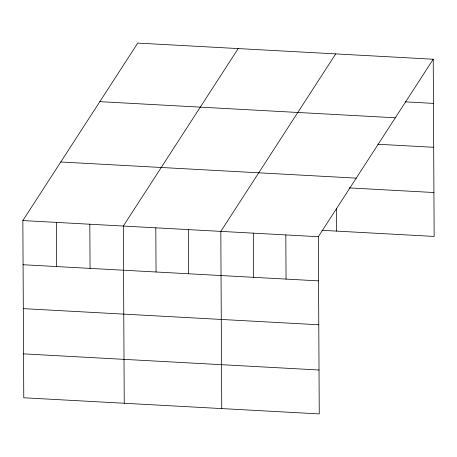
<?xml version="1.0" encoding="UTF-8"?>
<svg xmlns="http://www.w3.org/2000/svg" width="457" height="457" viewBox="0 0 457 457"><rect width="100%" height="100%" fill="white"/><g stroke="black" fill="none" stroke-linecap="round" stroke-linejoin="round"><path stroke-width="0.69" d="M433.225 59.227L318.323 236.703L319.254 413.911L23.775 397.773L22.85 220.565L137.746 43.089L433.225 59.227L434.15 236.435L321.808 230.299M238.211 48.573L123.31 226.055L124.241 403.263M335.718 53.897L220.817 231.379L221.748 408.587M405.193 101.848L433.453 103.391M99.832 101.654L395.305 117.792M377.865 144.246L433.682 147.297M60.764 161.995L356.243 178.133M349.131 187.901L433.922 192.528M22.85 220.565L318.323 236.703M23.079 264.734L318.558 280.872M23.313 308.635L318.786 324.773M23.547 353.872L319.02 370.01M336.523 208.449L336.643 231.111M285.825 234.927L286.053 279.096M253.321 233.156L253.549 277.319M188.318 229.603L188.547 273.772M155.814 227.826L156.043 271.995M89.823 224.221L90.058 268.39M56.337 222.393L56.571 266.562"/></g></svg>
